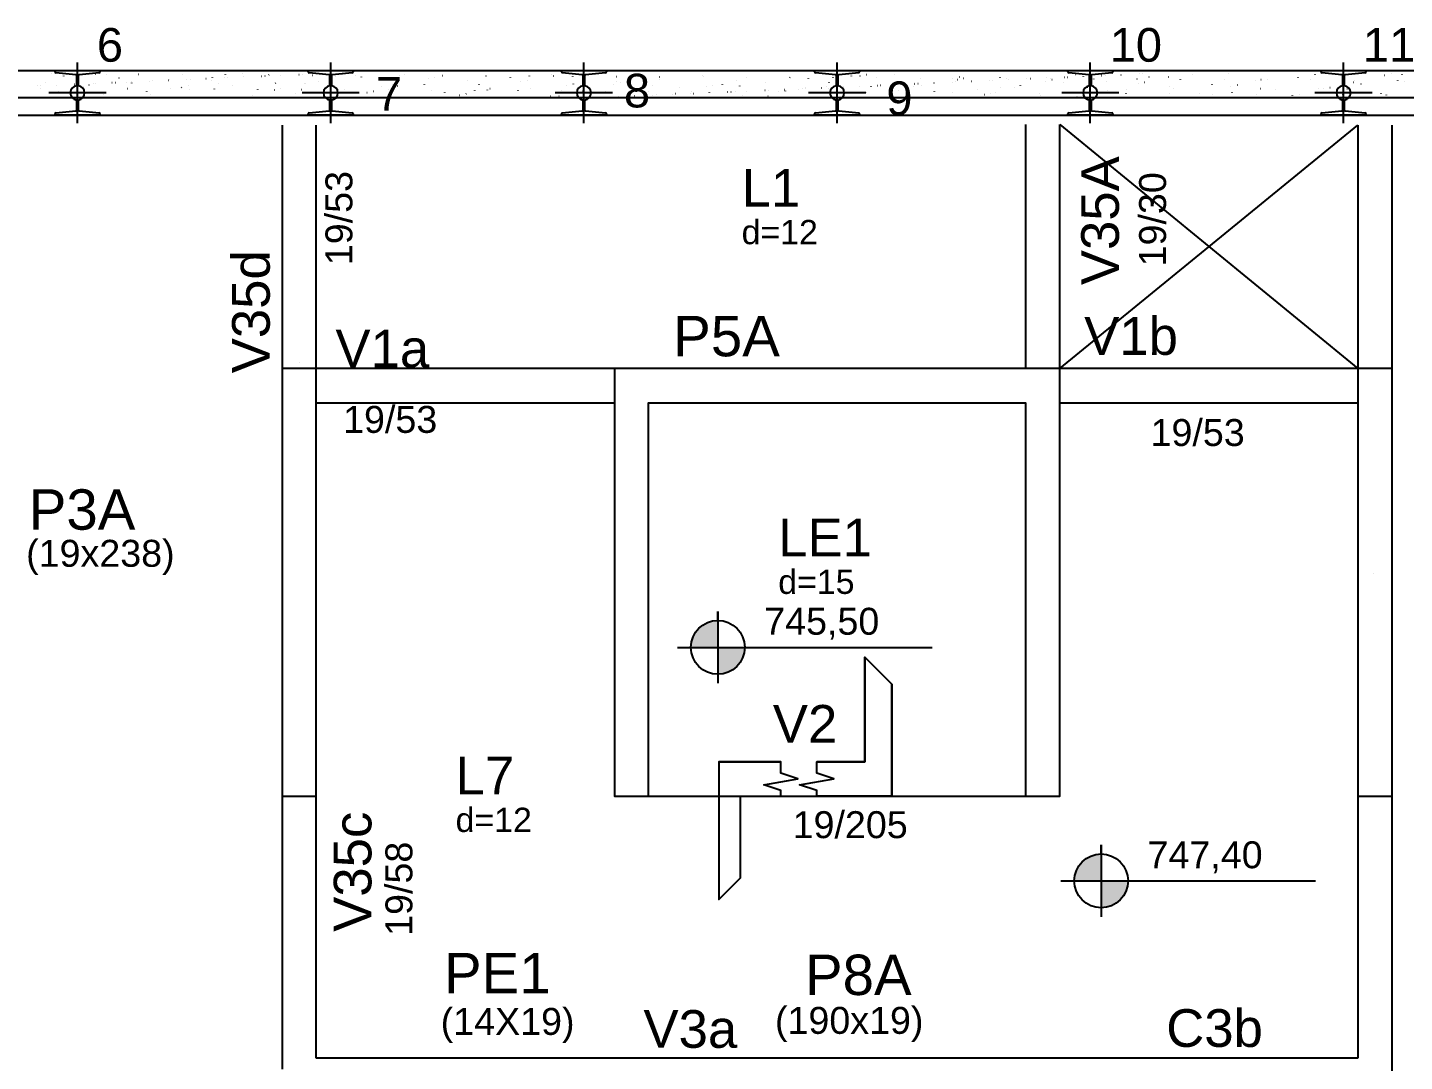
# Model space of a CAD drawing. Header units: millimetres. Extents: x 4424 to 9312, y 4538 to 9372.
# Drawn here: x 5159 to 5926, y 8381 to 8956 of the extents above; entities that cross this region are included whole.
import ezdxf

# ---------------------------------------------------------------- set-up
doc = ezdxf.new("R2010")
doc.units = ezdxf.units.MM
for name, color, linetype in [('1', 4, 'Continuous'), ('10', 13, 'Continuous'), ('11', 22, 'Continuous'), ('12', 3, 'Continuous'), ('13', 76, 'Continuous'), ('18', 9, 'Continuous'), ('19', 5, 'Continuous'), ('242', 3, 'Continuous'), ('26', 1, 'Continuous'), ('27', 10, 'Continuous'), ('3', 2, 'Continuous'), ('30', 15, 'Continuous'), ('49', 20, 'Continuous'), ('51', 6, 'Continuous'), ('52', 21, 'Continuous'), ('8', 5, 'Continuous'), ('9', 3, 'Continuous')]:
    doc.layers.add(name, color=color, linetype=linetype)
doc.styles.get("Standard").update_dxf_attribs({"font": 'arial.ttf'})

# ---------------------------------------------------------------- blocks, each defined once
blk = doc.blocks.new('_H9EFD498501-007')
for p, q in [((863.709242, 4541.182276), (863.754899, 4541.241778)), ((870.334854, 4539.94335), (870.344643, 4540.017709)), ((887.941201, 4541.136291), (887.986858, 4541.195793)), ((894.17327, 4540.935299), (894.183059, 4541.009657)), ((912.059018, 4540.941553), (912.104675, 4541.001054)), ((936.290978, 4540.895568), (936.336635, 4540.955069)), ((960.408795, 4540.700829), (960.454452, 4540.76033)), ((970.035392, 4541.20212), (970.108615, 4541.218353)), ((970.40091, 4539.45653), (970.475839, 4539.459802)), ((980.516274, 4539.898177), (980.591202, 4539.901448)), ((982.389489, 4539.979963), (982.464418, 4539.983234)), ((984.640754, 4540.654844), (984.686411, 4540.714345)), ((991.231066, 4540.365995), (991.305994, 4540.369266)), ((1001.346429, 4540.807641), (1001.421358, 4540.810912)), ((1003.219644, 4540.889427), (1003.294573, 4540.892699)), ((1008.758571, 4540.460105), (1008.804228, 4540.519607)), ((1021.646819, 4539.75354), (1021.720042, 4539.769773)), ((1025.307929, 4540.565188), (1025.381152, 4540.581421)), ((1032.990531, 4540.41412), (1033.036188, 4540.473622)), ((1036.215031, 4539.376795), (1036.224821, 4539.451154)), ((1057.108347, 4540.219381), (1057.154005, 4540.278883)), ((1060.126869, 4540.926432), (1060.136658, 4541.00079)), ((1076.919356, 4539.116609), (1076.992578, 4539.132842)), ((1081.340307, 4540.173396), (1081.385964, 4540.232898)), ((1105.458124, 4539.978657), (1105.503781, 4540.038159)), ((1129.690084, 4539.932672), (1129.735741, 4539.992174)), ((1141.710779, 4540.589964), (1141.784002, 4540.606197)), ((1142.978852, 4539.973929), (1142.988642, 4540.048287)), ((1153.8079, 4539.737934), (1153.853558, 4539.797435)), ((1178.03986, 4539.691949), (1178.085517, 4539.75145)), ((1193.322206, 4539.141384), (1193.395428, 4539.157617)), ((1202.157677, 4539.49721), (1202.203334, 4539.556711)), ((1226.007046, 4540.359877), (1226.016836, 4540.434235)), ((1226.389636, 4539.451225), (1226.435294, 4539.510726)), ((1250.507453, 4539.256486), (1250.55311, 4539.315988)), ((1274.739413, 4539.210501), (1274.78507, 4539.270003)), ((1308.932451, 4539.965062), (1308.94224, 4540.03942)), ((1313.752277, 4540.058972), (1313.8255, 4540.075205)), ((1317.413387, 4540.870621), (1317.48661, 4540.886854)), ((1332.770867, 4540.95701), (1332.780657, 4541.031369)), ((1369.024814, 4539.422041), (1369.098036, 4539.438274)), ((1427.491877, 4539.309418), (1427.566805, 4539.31269)), ((1429.365092, 4539.391205), (1429.440021, 4539.394476)), ((1433.816237, 4540.895396), (1433.88946, 4540.911629)), ((1438.206669, 4539.777236), (1438.281597, 4539.780508)), ((1448.322032, 4540.218882), (1448.396961, 4540.222154)), ((1450.195247, 4540.300669), (1450.270176, 4540.30394)), ((1459.036824, 4540.6867), (1459.111753, 4540.689972)), ((1469.152187, 4541.128347), (1469.227116, 4541.131618)), ((1471.025403, 4541.210133), (1471.100332, 4541.213404)), ((1474.812629, 4539.398507), (1474.822418, 4539.472865)), ((1485.427664, 4539.446816), (1485.500886, 4539.463049)), ((1498.724466, 4540.948143), (1498.734255, 4541.022502)), ((1518.885293, 4541.130711), (1518.93095, 4541.190213)), ((1567.23507, 4540.889987), (1567.280727, 4540.949489)), ((1581.576449, 4539.99564), (1581.586239, 4540.069999)), ((1605.857735, 4540.364405), (1605.930958, 4540.380638)), ((1609.518845, 4541.176053), (1609.592068, 4541.192286)), ((1615.584846, 4540.649264), (1615.630503, 4540.708765)), ((855.535341, 4534.441391), (855.61027, 4534.444663)), ((857.408557, 4534.523178), (857.483485, 4534.526449)), ((857.568361, 4533.179325), (857.614018, 4533.238826)), ((857.583541, 4533.126915), (857.593331, 4533.201273)), ((859.965359, 4536.303153), (860.011016, 4536.362655)), ((866.250133, 4534.909209), (866.325062, 4534.912481)), ((876.365497, 4535.350855), (876.440425, 4535.354127)), ((878.238712, 4535.432642), (878.313641, 4535.435913)), ((881.421957, 4534.118864), (881.431747, 4534.193222)), ((881.686178, 4532.984586), (881.731835, 4533.044087)), ((884.375642, 4535.102368), (884.448864, 4535.118601)), ((887.080289, 4535.818673), (887.155217, 4535.821945)), ((888.036752, 4535.914016), (888.109974, 4535.930249)), ((897.195652, 4536.26032), (897.270581, 4536.263591)), ((899.068867, 4536.342106), (899.143796, 4536.345377)), ((901.216748, 4538.835951), (901.28997, 4538.852184)), ((905.436584, 4536.449263), (905.446373, 4536.523621)), ((905.918137, 4532.938601), (905.963794, 4532.998102)), ((907.910444, 4536.728138), (907.985373, 4536.731409)), ((908.315135, 4536.06243), (908.360792, 4536.121931)), ((918.025807, 4537.169784), (918.100736, 4537.173055)), ((919.899023, 4537.25157), (919.973951, 4537.254842)), ((928.7406, 4537.637602), (928.815528, 4537.640873)), ((929.348421, 4537.998899), (929.358211, 4538.073257)), ((930.035954, 4532.743862), (930.081611, 4532.803363)), ((935.987069, 4533.653788), (936.060291, 4533.670021)), ((938.855963, 4538.079248), (938.930891, 4538.08252)), ((939.648179, 4534.465437), (939.721401, 4534.48167)), ((940.435525, 4532.174412), (940.445314, 4532.248771)), ((940.729178, 4538.161034), (940.804107, 4538.164306)), ((949.570755, 4538.547066), (949.645684, 4538.550338)), ((952.828175, 4537.387371), (952.901397, 4537.403604)), ((953.186837, 4538.990848), (953.196627, 4539.065206)), ((954.267914, 4532.697877), (954.313571, 4532.757378)), ((956.664912, 4535.821706), (956.710569, 4535.881207)), ((959.686118, 4538.988712), (959.761047, 4538.991984)), ((961.559334, 4539.070499), (961.634262, 4539.07377)), ((964.450151, 4534.504811), (964.459941, 4534.57917)), ((978.385731, 4532.503138), (978.431388, 4532.56264)), ((987.598496, 4532.205208), (987.671718, 4532.221441)), ((988.361989, 4536.054448), (988.371778, 4536.128806)), ((991.259606, 4533.016857), (991.332828, 4533.03309)), ((1002.61769, 4532.457153), (1002.663347, 4532.516655)), ((1004.439602, 4535.938792), (1004.512824, 4535.955025)), ((1005.014688, 4535.580982), (1005.060345, 4535.640483)), ((1012.200405, 4537.046396), (1012.210194, 4537.120755)), ((1023.463719, 4532.56036), (1023.473508, 4532.634718)), ((1026.735507, 4532.262414), (1026.781164, 4532.321916)), ((1042.871033, 4531.568277), (1042.944255, 4531.58451)), ((1047.375556, 4534.109996), (1047.385345, 4534.184355)), ((1050.967467, 4532.216429), (1051.013124, 4532.275931)), ((1053.364465, 4535.340258), (1053.410122, 4535.39976)), ((1056.051029, 4534.490212), (1056.124251, 4534.506445)), ((1071.213972, 4535.101945), (1071.223762, 4535.176303)), ((1073.258246, 4538.30496), (1073.331468, 4538.321193)), ((1075.085283, 4532.021691), (1075.130941, 4532.081192)), ((1095.228599, 4537.432344), (1095.238388, 4537.506702)), ((1099.317243, 4531.975706), (1099.3629, 4532.035207)), ((1101.714241, 4535.099534), (1101.759898, 4535.159036)), ((1106.389123, 4532.165545), (1106.398913, 4532.239903)), ((1107.662456, 4533.041632), (1107.735678, 4533.057865)), ((1119.140436, 4538.98198), (1119.150225, 4539.056339)), ((1123.43506, 4531.780967), (1123.480717, 4531.840468)), ((1124.869673, 4536.85638), (1124.942895, 4536.872613)), ((1128.530783, 4537.668029), (1128.604005, 4537.684262)), ((1130.22754, 4533.157494), (1130.237329, 4533.231852)), ((1147.667019, 4531.734982), (1147.712677, 4531.794483)), ((1150.064018, 4534.858811), (1150.109675, 4534.918312)), ((1154.242166, 4535.487893), (1154.251956, 4535.562251)), ((1159.273883, 4531.593052), (1159.347105, 4531.609285)), ((1171.784836, 4531.540243), (1171.830493, 4531.599745)), ((1176.4811, 4535.4078), (1176.554322, 4535.424033)), ((1178.154003, 4537.037529), (1178.163793, 4537.111887)), ((1180.14221, 4536.219449), (1180.215432, 4536.235682)), ((1196.016796, 4531.494258), (1196.062453, 4531.55376)), ((1198.413794, 4534.618087), (1198.459451, 4534.677588)), ((1201.99242, 4538.029478), (1202.002209, 4538.103836)), ((1213.255734, 4533.543442), (1213.265523, 4533.6178)), ((1228.092527, 4533.959221), (1228.165749, 4533.975454)), ((1231.753637, 4534.770869), (1231.826859, 4534.787102)), ((1237.167571, 4535.093078), (1237.17736, 4535.167436)), ((1244.933633, 4537.692804), (1245.006855, 4537.709037)), ((1246.763571, 4534.377363), (1246.809228, 4534.436865)), ((1250.73527, 4531.592058), (1250.810199, 4531.59533)), ((1260.850633, 4532.033704), (1260.925562, 4532.036976)), ((1261.005987, 4536.085026), (1261.015777, 4536.159385)), ((1262.723849, 4532.115491), (1262.798777, 4532.118762)), ((1271.565425, 4532.501522), (1271.640354, 4532.504794)), ((1272.269301, 4531.59899), (1272.279091, 4531.673349)), ((1279.703954, 4532.510641), (1279.777176, 4532.526874)), ((1281.680789, 4532.943169), (1281.755717, 4532.94644)), ((1283.365064, 4533.322289), (1283.438286, 4533.338522)), ((1283.554004, 4533.024955), (1283.628933, 4533.028226)), ((1285.020614, 4538.415425), (1285.030403, 4538.489784)), ((1292.395581, 4533.410987), (1292.470509, 4533.414258)), ((1295.113347, 4534.136639), (1295.159004, 4534.196141)), ((1296.181138, 4533.148627), (1296.190928, 4533.222985)), ((1296.54506, 4536.244224), (1296.618282, 4536.260457)), ((1298.85723, 4539.015762), (1298.902887, 4539.075264)), ((1302.510944, 4533.852633), (1302.585873, 4533.855904)), ((1304.38416, 4533.934419), (1304.459088, 4533.937691)), ((1313.225736, 4534.320451), (1313.300665, 4534.323722)), ((1320.019555, 4534.140575), (1320.029344, 4534.214933)), ((1323.089189, 4538.969777), (1323.134846, 4539.029279)), ((1323.3411, 4534.762097), (1323.416028, 4534.765369)), ((1325.214315, 4534.843883), (1325.289244, 4534.847155)), ((1334.055892, 4535.229915), (1334.13082, 4535.233186)), ((1334.976491, 4531.87371), (1335.049713, 4531.889943)), ((1343.463123, 4533.895916), (1343.508781, 4533.955417)), ((1344.034181, 4536.470974), (1344.043971, 4536.545333)), ((1344.171255, 4535.671561), (1344.246184, 4535.674833)), ((1346.04447, 4535.753348), (1346.119399, 4535.756619)), ((1347.207006, 4538.775039), (1347.252663, 4538.83454)), ((1348.156487, 4534.795644), (1348.229709, 4534.811877)), ((1354.886047, 4536.139379), (1354.960976, 4536.142651)), ((1365.00141, 4536.581026), (1365.076339, 4536.584297)), ((1365.363704, 4538.610393), (1365.436926, 4538.626626)), ((1366.874626, 4536.662812), (1366.949554, 4536.666083)), ((1367.946018, 4538.02061), (1367.955808, 4538.094969)), ((1371.438966, 4538.729054), (1371.484623, 4538.788555)), ((1375.716203, 4537.048843), (1375.791131, 4537.052115)), ((1379.033122, 4532.196124), (1379.042911, 4532.270482)), ((1385.831566, 4537.49049), (1385.906494, 4537.493761)), ((1387.704781, 4537.572276), (1387.77971, 4537.575548)), ((1391.784435, 4539.012559), (1391.794224, 4539.086917)), ((1391.8129, 4533.655192), (1391.858557, 4533.714693)), ((1395.556783, 4538.534315), (1395.60244, 4538.593816)), ((1396.546358, 4537.958308), (1396.621287, 4537.961579)), ((1399.767914, 4533.347065), (1399.841136, 4533.363298)), ((1403.047749, 4534.526523), (1403.057538, 4534.600881)), ((1406.661721, 4538.399954), (1406.73665, 4538.403225)), ((1408.534937, 4538.48174), (1408.609865, 4538.485012)), ((1416.975131, 4537.161813), (1417.048353, 4537.178046)), ((1417.376513, 4538.867772), (1417.451442, 4538.871043)), ((1419.788742, 4538.48833), (1419.834399, 4538.547831)), ((1420.636241, 4537.973461), (1420.709463, 4537.989694)), ((1426.959586, 4536.076159), (1426.969375, 4536.150518)), ((1440.162676, 4533.414468), (1440.208333, 4533.47397)), ((1443.906559, 4538.293591), (1443.952216, 4538.353093)), ((1450.798002, 4537.068108), (1450.807791, 4537.142466)), ((1451.379341, 4531.898485), (1451.452563, 4531.914718)), ((1462.061316, 4532.582072), (1462.071105, 4532.65643)), ((1468.138519, 4538.247606), (1468.184176, 4538.307108)), ((1468.586558, 4535.713233), (1468.65978, 4535.729466)), ((1472.247668, 4536.524882), (1472.32089, 4536.541114)), ((1485.973153, 4534.131708), (1485.982943, 4534.206066)), ((1488.512453, 4533.173744), (1488.55811, 4533.233246)), ((1492.256336, 4538.052867), (1492.301993, 4538.112369)), ((1509.811569, 4535.123656), (1509.821359, 4535.198015)), ((1516.488295, 4538.006882), (1516.533952, 4538.066384)), ((1520.197985, 4534.264653), (1520.271207, 4534.280886)), ((1523.859095, 4535.076302), (1523.932317, 4535.092535)), ((1533.826196, 4537.454056), (1533.835985, 4537.528414)), ((1536.862229, 4532.93302), (1536.907886, 4532.992522)), ((1537.039091, 4537.998237), (1537.112313, 4538.014469)), ((1540.606112, 4537.812144), (1540.651769, 4537.871645)), ((1544.986721, 4532.187257), (1544.99651, 4532.261615)), ((1557.738033, 4539.003692), (1557.747823, 4539.07805)), ((1564.838072, 4537.766159), (1564.883729, 4537.82566)), ((1568.825137, 4533.179205), (1568.834926, 4533.253564)), ((1571.809412, 4532.816073), (1571.882634, 4532.832306)), ((1575.470522, 4533.627722), (1575.543744, 4533.643955)), ((1585.212006, 4532.692297), (1585.257663, 4532.751798)), ((1588.650518, 4536.549657), (1588.72374, 4536.56589)), ((1588.955889, 4537.57142), (1589.001546, 4537.630921)), ((1592.839763, 4535.509604), (1592.849553, 4535.583963)), ((1613.187848, 4537.525435), (1613.233505, 4537.584936)), ((1616.751601, 4537.059241), (1616.76139, 4537.133599)), ((852.725805, 4528.085768), (852.725805, 4528.085768)), ((853.659937, 4528.085768), (853.659937, 4528.085768)), ((853.659937, 4528.085768), (853.659937, 4528.085768)), ((853.988429, 4528.365685), (854.061651, 4528.381918)), ((856.919862, 4528.085768), (856.919862, 4528.085768)), ((856.919862, 4528.085768), (856.919862, 4528.085768)), ((867.168425, 4531.28762), (867.241647, 4531.303853)), ((868.773773, 4528.085768), (868.773773, 4528.085768)), ((868.773773, 4528.085768), (868.773773, 4528.085768)), ((877.927182, 4528.085768), (877.927182, 4528.085768)), ((877.927182, 4528.085768), (877.927182, 4528.085768)), ((877.927182, 4528.085768), (877.927182, 4528.085768)), ((877.942295, 4528.105463), (877.987952, 4528.164964)), ((880.627685, 4528.085768), (880.627685, 4528.085768)), ((892.481597, 4528.085768), (892.481597, 4528.085768)), ((892.481597, 4528.085768), (892.481597, 4528.085768)), ((892.481597, 4528.085768), (892.481597, 4528.085768)), ((892.685271, 4529.632827), (892.695061, 4529.707186)), ((902.194428, 4528.085768), (902.194428, 4528.085768)), ((902.194428, 4528.085768), (902.194428, 4528.085768)), ((904.335509, 4528.085768), (904.335509, 4528.085768)), ((904.335509, 4528.085768), (904.335509, 4528.085768)), ((904.335509, 4528.085768), (904.335509, 4528.085768)), ((910.871353, 4528.085768), (910.871353, 4528.085768)), ((910.871353, 4528.085768), (910.871353, 4528.085768)), ((916.189421, 4528.085768), (916.189421, 4528.085768)), ((916.189421, 4528.085768), (916.189421, 4528.085768)), ((916.597109, 4531.182464), (916.606898, 4531.256822)), ((918.779852, 4529.83904), (918.853074, 4529.855273)), ((926.461673, 4528.085768), (926.461673, 4528.085768)), ((928.043333, 4528.085768), (928.043333, 4528.085768)), ((928.043333, 4528.085768), (928.043333, 4528.085768)), ((939.897245, 4528.085768), (939.897245, 4528.085768)), ((950.728918, 4528.085768), (950.728918, 4528.085768)), ((950.728918, 4528.085768), (950.728918, 4528.085768)), ((951.751156, 4528.085768), (951.751156, 4528.085768)), ((963.605068, 4528.085768), (963.605068, 4528.085768)), ((963.605068, 4528.085768), (963.605068, 4528.085768)), ((963.605068, 4528.085768), (963.605068, 4528.085768)), ((969.016901, 4528.085768), (969.016901, 4528.085768)), ((969.016901, 4528.085768), (969.016901, 4528.085768)), ((970.391279, 4528.39046), (970.464501, 4528.406693)), ((974.996163, 4528.085768), (974.996163, 4528.085768)), ((975.45898, 4528.085768), (975.45898, 4528.085768)), ((975.45898, 4528.085768), (975.45898, 4528.085768)), ((975.610676, 4529.238012), (975.620465, 4529.312371)), ((987.312892, 4528.085768), (987.312892, 4528.085768)), ((987.312892, 4528.085768), (987.312892, 4528.085768)), ((999.166804, 4528.085768), (999.166804, 4528.085768)), ((999.263408, 4528.085768), (999.263408, 4528.085768)), ((999.263408, 4528.085768), (999.263408, 4528.085768)), ((999.449092, 4530.229961), (999.458882, 4530.304319)), ((1011.020716, 4528.085768), (1011.020716, 4528.085768)), ((1022.874628, 4528.085768), (1022.874628, 4528.085768)), ((1022.874628, 4528.085768), (1022.874628, 4528.085768)), ((1022.874628, 4528.085768), (1022.874628, 4528.085768)), ((1023.530653, 4528.085768), (1023.530653, 4528.085768)), ((1027.162449, 4528.085768), (1027.162449, 4528.085768)), ((1027.162449, 4528.085768), (1027.162449, 4528.085768)), ((1027.162449, 4528.085768), (1027.162449, 4528.085768)), ((1034.728539, 4528.085768), (1034.728539, 4528.085768)), ((1034.728539, 4528.085768), (1034.728539, 4528.085768)), ((1034.728539, 4528.085768), (1034.728539, 4528.085768)), ((1039.209923, 4530.756629), (1039.283145, 4530.772861)), ((1046.582451, 4528.085768), (1046.582451, 4528.085768)), ((1046.582451, 4528.085768), (1046.582451, 4528.085768)), ((1047.797899, 4528.085768), (1047.797899, 4528.085768)), ((1047.797899, 4528.085768), (1047.797899, 4528.085768)), ((1058.436363, 4528.085768), (1058.436363, 4528.085768)), ((1058.46266, 4528.28551), (1058.472449, 4528.359868)), ((1070.290275, 4528.085768), (1070.290275, 4528.085768)), ((1072.065144, 4528.085768), (1072.065144, 4528.085768)), ((1082.144187, 4528.085768), (1082.144187, 4528.085768)), ((1082.144187, 4528.085768), (1082.144187, 4528.085768)), ((1082.144187, 4528.085768), (1082.144187, 4528.085768)), ((1082.477286, 4530.615909), (1082.487076, 4530.690267)), ((1085.307997, 4528.085768), (1085.307997, 4528.085768)), ((1085.307997, 4528.085768), (1085.307997, 4528.085768)), ((1085.307997, 4528.085768), (1085.307997, 4528.085768)), ((1090.82135, 4529.308049), (1090.894572, 4529.324282)), ((1093.998099, 4528.085768), (1093.998099, 4528.085768)), ((1093.998099, 4528.085768), (1093.998099, 4528.085768)), ((1093.998099, 4528.085768), (1093.998099, 4528.085768)), ((1094.48246, 4530.119697), (1094.555682, 4530.13593)), ((1096.332389, 4528.085768), (1096.332389, 4528.085768)), ((1096.332389, 4528.085768), (1096.332389, 4528.085768)), ((1105.852011, 4528.085768), (1105.852011, 4528.085768)), ((1105.852011, 4528.085768), (1105.852011, 4528.085768)), ((1117.705922, 4528.085768), (1117.705922, 4528.085768)), ((1117.705922, 4528.085768), (1117.705922, 4528.085768)), ((1120.599634, 4528.085768), (1120.599634, 4528.085768)), ((1129.559834, 4528.085768), (1129.559834, 4528.085768)), ((1141.413746, 4528.085768), (1141.413746, 4528.085768)), ((1141.413746, 4528.085768), (1141.413746, 4528.085768)), ((1141.413746, 4528.085768), (1141.413746, 4528.085768)), ((1141.490854, 4528.671458), (1141.500643, 4528.745816)), ((1143.453546, 4528.085768), (1143.453546, 4528.085768)), ((1144.866879, 4528.085768), (1144.866879, 4528.085768)), ((1144.866879, 4528.085768), (1144.866879, 4528.085768)), ((1146.093887, 4528.671117), (1146.167109, 4528.68735)), ((1153.267658, 4528.085768), (1153.267658, 4528.085768)), ((1153.267658, 4528.085768), (1153.267658, 4528.085768)), ((1153.267658, 4528.085768), (1153.267658, 4528.085768)), ((1165.12157, 4528.085768), (1165.12157, 4528.085768)), ((1165.12157, 4528.085768), (1165.12157, 4528.085768)), ((1165.402691, 4530.221094), (1165.41248, 4530.295452)), ((1169.134124, 4528.085768), (1169.134124, 4528.085768)), ((1170.428021, 4528.085768), (1170.428021, 4528.085768)), ((1170.428021, 4528.085768), (1170.428021, 4528.085768)), ((1170.428021, 4528.085768), (1170.428021, 4528.085768)), ((1176.975482, 4528.085768), (1176.975482, 4528.085768)), ((1176.975482, 4528.085768), (1176.975482, 4528.085768)), ((1177.530012, 4528.395847), (1177.60494, 4528.399119)), ((1179.403227, 4528.477634), (1179.478156, 4528.480905)), ((1188.244804, 4528.863665), (1188.319732, 4528.866937)), ((1188.829394, 4528.085768), (1188.829394, 4528.085768)), ((1189.241107, 4531.213042), (1189.250897, 4531.287401)), ((1193.401369, 4528.085768), (1193.401369, 4528.085768)), ((1193.401369, 4528.085768), (1193.401369, 4528.085768)), ((1198.360167, 4529.305312), (1198.435096, 4529.308583)), ((1200.233382, 4529.387098), (1200.308311, 4529.39037)), ((1200.683305, 4528.085768), (1200.683305, 4528.085768)), ((1201.599094, 4528.085768), (1201.599094, 4528.085768)), ((1201.599094, 4528.085768), (1201.599094, 4528.085768)), ((1209.074959, 4529.77313), (1209.149888, 4529.776401)), ((1210.88531, 4530.144472), (1210.958532, 4530.160705)), ((1212.537217, 4528.085768), (1212.537217, 4528.085768)), ((1212.537217, 4528.085768), (1212.537217, 4528.085768)), ((1212.537217, 4528.085768), (1212.537217, 4528.085768)), ((1217.668615, 4528.085768), (1217.668615, 4528.085768)), ((1219.190322, 4530.214776), (1219.265251, 4530.218047)), ((1220.134613, 4531.299519), (1220.18027, 4531.359021)), ((1221.063538, 4530.296562), (1221.138466, 4530.299834)), ((1224.391129, 4528.085768), (1224.391129, 4528.085768)), ((1224.391129, 4528.085768), (1224.391129, 4528.085768)), ((1224.416258, 4528.276643), (1224.426048, 4528.351001)), ((1229.905115, 4530.682594), (1229.980043, 4530.685865)), ((1236.245041, 4528.085768), (1236.245041, 4528.085768)), ((1236.245041, 4528.085768), (1236.245041, 4528.085768)), ((1240.020478, 4531.12424), (1240.095406, 4531.127512)), ((1241.893693, 4531.206027), (1241.968622, 4531.209298)), ((1241.93586, 4528.085768), (1241.93586, 4528.085768)), ((1241.93586, 4528.085768), (1241.93586, 4528.085768)), ((1244.366572, 4531.253534), (1244.41223, 4531.313036)), ((1248.098953, 4528.085768), (1248.098953, 4528.085768)), ((1248.254675, 4529.268591), (1248.264464, 4529.342949)), ((1259.744642, 4528.085768), (1259.744642, 4528.085768)), ((1259.744642, 4528.085768), (1259.744642, 4528.085768)), ((1259.952865, 4528.085768), (1259.952865, 4528.085768)), ((1262.496737, 4528.695893), (1262.569959, 4528.712126)), ((1266.203105, 4528.085768), (1266.203105, 4528.085768)), ((1268.484389, 4531.058796), (1268.530046, 4531.118297)), ((1271.806777, 4528.085768), (1271.806777, 4528.085768)), ((1271.806777, 4528.085768), (1271.806777, 4528.085768)), ((1271.806777, 4528.085768), (1271.806777, 4528.085768)), ((1283.660688, 4528.085768), (1283.660688, 4528.085768)), ((1283.660688, 4528.085768), (1283.660688, 4528.085768)), ((1283.660688, 4528.085768), (1283.660688, 4528.085768)), ((1290.47035, 4528.085768), (1290.47035, 4528.085768)), ((1290.47035, 4528.085768), (1290.47035, 4528.085768)), ((1292.716349, 4531.012811), (1292.762006, 4531.072312)), ((1295.5146, 4528.085768), (1295.5146, 4528.085768)), ((1295.5146, 4528.085768), (1295.5146, 4528.085768)), ((1307.368512, 4528.085768), (1307.368512, 4528.085768)), ((1307.368512, 4528.085768), (1307.368512, 4528.085768)), ((1314.737595, 4528.085768), (1314.737595, 4528.085768)), ((1316.834166, 4530.818072), (1316.879823, 4530.877573)), ((1317.89019, 4528.085768), (1317.89019, 4528.085768)), ((1317.89019, 4528.085768), (1317.89019, 4528.085768)), ((1317.89019, 4528.085768), (1317.89019, 4528.085768)), ((1319.222424, 4528.085768), (1319.222424, 4528.085768)), ((1331.076336, 4528.085768), (1331.076336, 4528.085768)), ((1331.076336, 4528.085768), (1331.076336, 4528.085768)), ((1331.076336, 4528.085768), (1331.076336, 4528.085768)), ((1331.282869, 4529.654539), (1331.292658, 4529.728897)), ((1331.315381, 4531.062061), (1331.388603, 4531.078294)), ((1339.00484, 4528.085768), (1339.00484, 4528.085768)), ((1339.00484, 4528.085768), (1339.00484, 4528.085768)), ((1341.066125, 4530.772087), (1341.111782, 4530.831588)), ((1342.930248, 4528.085768), (1342.930248, 4528.085768)), ((1342.930248, 4528.085768), (1342.930248, 4528.085768)), ((1342.930248, 4528.085768), (1342.930248, 4528.085768)), ((1354.78416, 4528.085768), (1354.78416, 4528.085768)), ((1354.78416, 4528.085768), (1354.78416, 4528.085768)), ((1355.194706, 4531.204175), (1355.204495, 4531.278534)), ((1363.272085, 4528.085768), (1363.272085, 4528.085768)), ((1365.183942, 4530.577348), (1365.229599, 4530.63685)), ((1366.638071, 4528.085768), (1366.638071, 4528.085768)), ((1366.638071, 4528.085768), (1366.638071, 4528.085768)), ((1376.035738, 4528.085768), (1376.035738, 4528.085768)), ((1376.035738, 4528.085768), (1376.035738, 4528.085768)), ((1376.035738, 4528.085768), (1376.035738, 4528.085768)), ((1378.491983, 4528.085768), (1378.491983, 4528.085768)), ((1382.926808, 4529.613481), (1383.00003, 4529.629714)), ((1386.587918, 4530.42513), (1386.66114, 4530.441363)), ((1387.539331, 4528.085768), (1387.539331, 4528.085768)), ((1387.539331, 4528.085768), (1387.539331, 4528.085768)), ((1389.415902, 4530.531363), (1389.461559, 4530.590865)), ((1390.345895, 4528.085768), (1390.345895, 4528.085768)), ((1402.199807, 4528.085768), (1402.199807, 4528.085768)), ((1402.199807, 4528.085768), (1402.199807, 4528.085768)), ((1402.199807, 4528.085768), (1402.199807, 4528.085768)), ((1411.806576, 4528.085768), (1411.806576, 4528.085768)), ((1413.533719, 4530.336624), (1413.579376, 4530.396126)), ((1414.053719, 4528.085768), (1414.053719, 4528.085768)), ((1414.053719, 4528.085768), (1414.053719, 4528.085768)), ((1414.208273, 4529.259724), (1414.218063, 4529.334082)), ((1425.907631, 4528.085768), (1425.907631, 4528.085768)), ((1425.907631, 4528.085768), (1425.907631, 4528.085768)), ((1434.181286, 4528.085768), (1434.181286, 4528.085768)), ((1434.181286, 4528.085768), (1434.181286, 4528.085768)), ((1434.181286, 4528.085768), (1434.181286, 4528.085768)), ((1434.538235, 4528.164901), (1434.611457, 4528.181134)), ((1436.073821, 4528.085768), (1436.073821, 4528.085768)), ((1436.073821, 4528.085768), (1436.073821, 4528.085768)), ((1437.761543, 4528.085768), (1437.761543, 4528.085768)), ((1437.765678, 4530.290639), (1437.811335, 4530.350141)), ((1438.046689, 4530.251672), (1438.056479, 4530.326031)), ((1438.199345, 4528.97655), (1438.272567, 4528.992783)), ((1449.615454, 4528.085768), (1449.615454, 4528.085768)), ((1460.341066, 4528.085768), (1460.341066, 4528.085768)), ((1461.469366, 4528.085768), (1461.469366, 4528.085768)), ((1461.469366, 4528.085768), (1461.469366, 4528.085768)), ((1461.469366, 4528.085768), (1461.469366, 4528.085768)), ((1461.883495, 4530.0959), (1461.929152, 4530.155402)), ((1473.323278, 4528.085768), (1473.323278, 4528.085768)), ((1473.323278, 4528.085768), (1473.323278, 4528.085768)), ((1473.323278, 4528.085768), (1473.323278, 4528.085768)), ((1484.608311, 4528.085768), (1484.608311, 4528.085768)), ((1484.608311, 4528.085768), (1484.608311, 4528.085768)), ((1485.17719, 4528.085768), (1485.17719, 4528.085768)), ((1485.17719, 4528.085768), (1485.17719, 4528.085768)), ((1486.115455, 4530.049915), (1486.161112, 4530.109417)), ((1492.326835, 4528.085768), (1492.326835, 4528.085768)), ((1492.326835, 4528.085768), (1492.326835, 4528.085768)), ((1497.031102, 4528.085768), (1497.031102, 4528.085768)), ((1497.060257, 4528.307221), (1497.070046, 4528.38158)), ((1502.990768, 4530.449905), (1503.06399, 4530.466138)), ((1508.875556, 4528.085768), (1508.875556, 4528.085768)), ((1508.885014, 4528.085768), (1508.885014, 4528.085768)), ((1510.233272, 4529.855177), (1510.278929, 4529.914678)), ((1520.738926, 4528.085768), (1520.738926, 4528.085768)), ((1520.738926, 4528.085768), (1520.738926, 4528.085768)), ((1520.738926, 4528.085768), (1520.738926, 4528.085768)), ((1521.074883, 4530.63762), (1521.084673, 4530.711979)), ((1532.592838, 4528.085768), (1532.592838, 4528.085768)), ((1532.592838, 4528.085768), (1532.592838, 4528.085768)), ((1532.592838, 4528.085768), (1532.592838, 4528.085768)), ((1533.142802, 4528.085768), (1533.142802, 4528.085768)), ((1533.142802, 4528.085768), (1533.142802, 4528.085768)), ((1534.465231, 4529.809192), (1534.510888, 4529.868693)), ((1544.446749, 4528.085768), (1544.446749, 4528.085768)), ((1544.446749, 4528.085768), (1544.446749, 4528.085768)), ((1550.472383, 4528.085768), (1550.472383, 4528.085768)), ((1550.472383, 4528.085768), (1550.472383, 4528.085768)), ((1554.602195, 4529.001325), (1554.675417, 4529.017558)), ((1556.300661, 4528.085768), (1556.300661, 4528.085768)), ((1556.300661, 4528.085768), (1556.300661, 4528.085768)), ((1557.410047, 4528.085768), (1557.410047, 4528.085768)), ((1558.583048, 4529.614453), (1558.628705, 4529.673954)), ((1568.154573, 4528.085768), (1568.154573, 4528.085768)), ((1580.008485, 4528.085768), (1580.008485, 4528.085768)), ((1580.008485, 4528.085768), (1580.008485, 4528.085768)), ((1580.008485, 4528.085768), (1580.008485, 4528.085768)), ((1580.088451, 4528.693169), (1580.09824, 4528.767527)), ((1581.677292, 4528.085768), (1581.677292, 4528.085768)), ((1581.677292, 4528.085768), (1581.677292, 4528.085768)), ((1582.815008, 4529.568468), (1582.860665, 4529.627969)), ((1591.862397, 4528.085768), (1591.862397, 4528.085768)), ((1591.862397, 4528.085768), (1591.862397, 4528.085768)), ((1591.862397, 4528.085768), (1591.862397, 4528.085768)), ((1603.716309, 4528.085768), (1603.716309, 4528.085768)), ((1603.716309, 4528.085768), (1603.716309, 4528.085768)), ((1604.000288, 4530.242805), (1604.010077, 4530.317164)), ((1605.944537, 4528.085768), (1605.944537, 4528.085768)), ((1606.932824, 4529.373729), (1606.978482, 4529.433231)), ((1608.617931, 4528.085768), (1608.617931, 4528.085768)), ((1608.617931, 4528.085768), (1608.617931, 4528.085768)), ((1608.617931, 4528.085768), (1608.617931, 4528.085768)), ((1615.570221, 4528.085768), (1615.570221, 4528.085768)), ((1615.570221, 4528.085768), (1615.570221, 4528.085768))]:
    blk.add_line(p, q)

msp = doc.modelspace()

# ---------------------------------------------------------------- linework, layer by layer
for p, q in [((5543.71, 8626.33), (5543.71, 8631.33)), ((5543.71, 8631.33), (5543.71, 8591.33)), ((5521.21, 8611.33), (5663.12, 8611.33)), ((5757.17, 8496.28), (5757.17, 8501.28)), ((5757.17, 8501.28), (5757.17, 8461.28)), ((5734.67, 8481.28), (5876.58, 8481.28))]:
    msp.add_line(p, q)
for points in [[(5578.84, 8528.52), (5578.84, 8531.68), (5569.34, 8534.85), (5588.34, 8538.02), (5578.84, 8541.18), (5578.84, 8547.52)], [(5598.78, 8528.52), (5598.78, 8531.68), (5589.28, 8534.85), (5608.28, 8538.02), (5598.78, 8541.18), (5598.78, 8547.52)]]:
    msp.add_lwpolyline(points)
for centre in [(5543.71, 8611.33), (5757.17, 8481.28)]:
    msp.add_circle(centre, 15)
at = {"layer": '1'}
for p, q in [((5320.13, 8766.52), (5320.13, 8902.02)), ((5715.13, 8902.52), (5715.13, 8766.52)), ((5734.13, 8766.52), (5734.13, 8902.51)), ((5900.13, 8902.02), (5900.13, 8766.52)), ((5486.13, 8766.52), (5320.13, 8766.52)), ((5320.13, 8747.52), (5320.13, 8766.52)), ((5900.13, 8766.52), (5734.13, 8766.52)), ((5900.13, 8766.52), (5900.13, 8747.52)), ((5320.13, 8747.52), (5486.13, 8747.52)), ((5734.13, 8747.52), (5900.13, 8747.52))]:
    msp.add_line(p, q, dxfattribs=at)
for points in [[(5301.13, 8902.02), (5301.13, 8766.52)], [(5919.13, 8766.52), (5919.13, 8902.02)], [(5301.13, 8528.52), (5301.13, 8376.52)], [(5320.13, 8382.52), (5320.13, 8528.52)], [(5505.13, 8528.52), (5715.13, 8528.52)], [(5900.13, 8528.52), (5900.13, 8382.52)], [(5919.13, 8370.02), (5919.13, 8528.52)], [(5381.63, 8382.52), (5320.13, 8382.52)], [(5740.63, 8382.52), (5381.63, 8382.52)], [(5900.13, 8382.52), (5740.63, 8382.52)]]:
    msp.add_lwpolyline(points, dxfattribs=at)
at = {"layer": '18'}
for p, q in [((5625.65, 8605.78), (5625.65, 8547.52)), ((5640.65, 8528.52), (5640.65, 8590.78)), ((5544.29, 8547.52), (5544.29, 8470.93)), ((5544.29, 8547.52), (5578.84, 8547.52)), ((5625.65, 8547.52), (5598.78, 8547.52)), ((5556.29, 8482.93), (5556.29, 8528.52)), ((5556.29, 8528.52), (5578.84, 8528.52)), ((5598.78, 8528.52), (5640.65, 8528.52))]:
    msp.add_line(p, q, dxfattribs=at)
at = {"layer": '19'}
for p, q in [((5734.13, 8902.51), (5900.13, 8766.52)), ((5734.13, 8766.52), (5900.13, 8902.02))]:
    msp.add_line(p, q, dxfattribs=at)
at = {"layer": '242'}
for p, q in [((5310.63, 8770.02), (5310.63, 8770.02)), ((5610.13, 8681.04), (5610.13, 8681.04)), ((5908.63, 8652.52), (5908.63, 8652.52))]:
    msp.add_line(p, q, dxfattribs=at)
at = {"layer": '27'}
for points in [[(5540.67, 8626.02), (5539.29, 8625.66), (5543.71, 8611.33)], [(5541.85, 8626.21), (5540.67, 8626.02), (5543.71, 8611.33)], [(5543.71, 8626.33), (5541.85, 8626.21), (5543.71, 8611.33)], [(5530.86, 8619.06), (5530.28, 8618.01), (5543.71, 8611.33)], [(5531.5, 8620.04), (5530.86, 8619.06), (5543.71, 8611.33)], [(5532.69, 8621.5), (5531.5, 8620.04), (5543.71, 8611.33)], [(5533.51, 8622.33), (5532.69, 8621.5), (5543.71, 8611.33)], [(5534.07, 8622.82), (5533.51, 8622.33), (5543.71, 8611.33)], [(5534.76, 8623.36), (5534.07, 8622.82), (5543.71, 8611.33)], [(5535.35, 8623.78), (5534.76, 8623.36), (5543.71, 8611.33)], [(5536.12, 8624.27), (5535.35, 8623.78), (5543.71, 8611.33)], [(5536.8, 8624.64), (5536.12, 8624.27), (5543.71, 8611.33)], [(5537.7, 8625.07), (5536.8, 8624.64), (5543.71, 8611.33)], [(5538.2, 8625.28), (5537.7, 8625.07), (5543.71, 8611.33)], [(5539.29, 8625.66), (5538.2, 8625.28), (5543.71, 8611.33)], [(5528.74, 8612.26), (5528.71, 8611.33), (5543.71, 8611.33)], [(5543.71, 8611.33), (5543.71, 8611.33), (5528.71, 8611.33)], [(5528.75, 8612.36), (5528.74, 8612.26), (5543.71, 8611.33)], [(5528.88, 8613.56), (5528.75, 8612.36), (5543.71, 8611.33)], [(5529.01, 8614.3), (5528.88, 8613.56), (5543.71, 8611.33)], [(5529.23, 8615.24), (5529.01, 8614.3), (5543.71, 8611.33)], [(5529.67, 8616.6), (5529.23, 8615.24), (5543.71, 8611.33)], [(5530.28, 8618.01), (5529.67, 8616.6), (5543.71, 8611.33)], [(5558.71, 8611.33), (5558.6, 8609.47), (5543.71, 8611.33)], [(5558.6, 8609.47), (5558.4, 8608.28), (5543.71, 8611.33)], [(5558.4, 8608.28), (5558.05, 8606.91), (5543.71, 8611.33)], [(5558.05, 8606.91), (5557.66, 8605.81), (5543.71, 8611.33)], [(5557.66, 8605.81), (5557.45, 8605.32), (5543.71, 8611.33)], [(5557.45, 8605.32), (5557.03, 8604.42), (5543.71, 8611.33)], [(5557.03, 8604.42), (5556.65, 8603.74), (5543.71, 8611.33)], [(5556.65, 8603.74), (5556.16, 8602.96), (5543.71, 8611.33)], [(5556.16, 8602.96), (5555.74, 8602.37), (5543.71, 8611.33)], [(5555.74, 8602.37), (5555.21, 8601.69), (5543.71, 8611.33)], [(5555.21, 8601.69), (5554.71, 8601.13), (5543.71, 8611.33)], [(5554.71, 8601.13), (5553.89, 8600.31), (5543.71, 8611.33)], [(5553.89, 8600.31), (5552.42, 8599.12), (5543.71, 8611.33)], [(5552.42, 8599.12), (5551.44, 8598.48), (5543.71, 8611.33)], [(5551.44, 8598.48), (5550.4, 8597.9), (5543.71, 8611.33)], [(5550.4, 8597.9), (5548.99, 8597.29), (5543.71, 8611.33)], [(5548.99, 8597.29), (5547.63, 8596.85), (5543.71, 8611.33)], [(5547.63, 8596.85), (5546.68, 8596.63), (5543.71, 8611.33)], [(5546.68, 8596.63), (5545.95, 8596.5), (5543.71, 8611.33)], [(5545.95, 8596.5), (5544.74, 8596.36), (5543.71, 8611.33)], [(5544.74, 8596.36), (5544.65, 8596.36), (5543.71, 8611.33)], [(5544.65, 8596.36), (5543.71, 8596.33), (5543.71, 8611.33)], [(5543.71, 8611.33), (5543.71, 8611.33), (5543.71, 8596.33)], [(5752.75, 8495.62), (5751.66, 8495.23), (5757.17, 8481.28)], [(5754.12, 8495.97), (5752.75, 8495.62), (5757.17, 8481.28)], [(5755.31, 8496.17), (5754.12, 8495.97), (5757.17, 8481.28)], [(5757.17, 8496.28), (5755.31, 8496.17), (5757.17, 8481.28)], [(5743.74, 8487.97), (5743.13, 8486.56), (5757.17, 8481.28)], [(5744.32, 8489.01), (5743.74, 8487.97), (5757.17, 8481.28)], [(5744.96, 8489.99), (5744.32, 8489.01), (5757.17, 8481.28)], [(5746.15, 8491.46), (5744.96, 8489.99), (5757.17, 8481.28)], [(5746.97, 8492.28), (5746.15, 8491.46), (5757.17, 8481.28)], [(5747.53, 8492.78), (5746.97, 8492.28), (5757.17, 8481.28)], [(5748.21, 8493.32), (5747.53, 8492.78), (5757.17, 8481.28)], [(5748.8, 8493.73), (5748.21, 8493.32), (5757.17, 8481.28)], [(5749.58, 8494.22), (5748.8, 8493.73), (5757.17, 8481.28)], [(5750.26, 8494.6), (5749.58, 8494.22), (5757.17, 8481.28)], [(5751.16, 8495.03), (5750.26, 8494.6), (5757.17, 8481.28)], [(5751.66, 8495.23), (5751.16, 8495.03), (5757.17, 8481.28)], [(5742.2, 8482.22), (5742.17, 8481.28), (5757.17, 8481.28)], [(5757.17, 8481.28), (5757.17, 8481.28), (5742.17, 8481.28)], [(5742.34, 8483.52), (5742.2, 8482.31), (5757.17, 8481.28)], [(5742.2, 8482.31), (5742.2, 8482.22), (5757.17, 8481.28)], [(5742.47, 8484.25), (5742.34, 8483.52), (5757.17, 8481.28)], [(5742.69, 8485.2), (5742.47, 8484.25), (5757.17, 8481.28)], [(5743.13, 8486.56), (5742.69, 8485.2), (5757.17, 8481.28)], [(5772.17, 8481.28), (5772.05, 8479.42), (5757.17, 8481.28)], [(5772.05, 8479.42), (5771.86, 8478.24), (5757.17, 8481.28)], [(5771.86, 8478.24), (5771.5, 8476.86), (5757.17, 8481.28)], [(5771.5, 8476.86), (5771.12, 8475.77), (5757.17, 8481.28)], [(5771.12, 8475.77), (5770.91, 8475.27), (5757.17, 8481.28)], [(5770.91, 8475.27), (5770.48, 8474.37), (5757.17, 8481.28)], [(5770.48, 8474.37), (5770.11, 8473.69), (5757.17, 8481.28)], [(5770.11, 8473.69), (5769.62, 8472.92), (5757.17, 8481.28)], [(5769.62, 8472.92), (5769.2, 8472.33), (5757.17, 8481.28)], [(5769.2, 8472.33), (5768.66, 8471.65), (5757.17, 8481.28)], [(5768.66, 8471.65), (5768.17, 8471.08), (5757.17, 8481.28)], [(5768.17, 8471.08), (5767.34, 8470.26), (5757.17, 8481.28)], [(5767.34, 8470.26), (5765.88, 8469.07), (5757.17, 8481.28)], [(5765.88, 8469.07), (5764.9, 8468.43), (5757.17, 8481.28)], [(5764.9, 8468.43), (5763.85, 8467.85), (5757.17, 8481.28)], [(5763.85, 8467.85), (5762.44, 8467.24), (5757.17, 8481.28)], [(5762.44, 8467.24), (5761.08, 8466.8), (5757.17, 8481.28)], [(5761.08, 8466.8), (5760.14, 8466.58), (5757.17, 8481.28)], [(5760.14, 8466.58), (5759.4, 8466.45), (5757.17, 8481.28)], [(5759.4, 8466.45), (5758.2, 8466.32), (5757.17, 8481.28)], [(5758.2, 8466.32), (5758.1, 8466.31), (5757.17, 8481.28)], [(5758.1, 8466.31), (5757.17, 8466.28), (5757.17, 8481.28)], [(5757.17, 8481.28), (5757.17, 8481.28), (5757.17, 8466.28)]]:
    msp.add_solid(points, dxfattribs=at)
at = {"layer": '3'}
for points in [[(5301.13, 8528.52), (5320.13, 8528.52), (5320.13, 8766.52), (5301.13, 8766.52), (5301.13, 8528.52)], [(5715.13, 8528.52), (5734.13, 8528.52), (5734.13, 8766.52), (5486.13, 8766.52), (5486.13, 8528.52), (5505.13, 8528.52), (5505.13, 8747.52), (5715.13, 8747.52), (5715.13, 8528.52)], [(5900.13, 8528.52), (5919.13, 8528.52), (5919.13, 8766.52), (5900.13, 8766.52), (5900.13, 8528.52)]]:
    msp.add_lwpolyline(points, dxfattribs=at)
at = {"layer": '30'}
for points in [[(5598.78, 8528.52), (5598.78, 8531.68), (5589.28, 8534.85), (5608.28, 8538.02), (5598.78, 8541.18), (5598.78, 8547.52), (5625.65, 8547.52), (5625.65, 8605.78), (5640.65, 8590.78), (5640.65, 8528.52), (5598.78, 8528.52), (5598.78, 8528.52)], [(5578.84, 8528.52), (5578.84, 8531.68), (5569.34, 8534.85), (5588.34, 8538.02), (5578.84, 8541.18), (5578.84, 8547.52), (5544.29, 8547.52), (5544.29, 8470.93), (5556.29, 8482.93), (5556.29, 8528.52), (5578.84, 8528.52), (5578.84, 8528.52)]]:
    msp.add_lwpolyline(points, dxfattribs=at)
at = {"layer": '49'}
for p, q in [((4496.17, 8932.6), (8286.52, 8932.6)), ((4779.66, 8917.6), (6442.36, 8917.6)), ((4779.66, 8907.6), (8256.63, 8907.6))]:
    msp.add_line(p, q, dxfattribs=at)
at = {"layer": '51'}
for p, q in [((5174.63, 8931.85), (5174.63, 8932.6)), ((5174.63, 8932.6), (5199.63, 8932.6)), ((5187.13, 8903.25), (5187.13, 8936.95)), ((5199.63, 8932.6), (5199.63, 8931.85)), ((5315.63, 8931.85), (5315.63, 8932.6)), ((5315.63, 8932.6), (5340.63, 8932.6)), ((5328.13, 8903.25), (5328.13, 8936.95)), ((5340.63, 8932.6), (5340.63, 8931.85)), ((5456.63, 8931.85), (5456.63, 8932.6)), ((5456.63, 8932.6), (5481.63, 8932.6)), ((5469.13, 8903.25), (5469.13, 8936.95)), ((5481.63, 8932.6), (5481.63, 8931.85)), ((5597.63, 8931.85), (5597.63, 8932.6)), ((5597.63, 8932.6), (5622.63, 8932.6)), ((5610.13, 8903.25), (5610.13, 8936.95)), ((5622.63, 8932.6), (5622.63, 8931.85)), ((5738.63, 8931.85), (5738.63, 8932.6)), ((5738.63, 8932.6), (5763.63, 8932.6)), ((5751.13, 8903.25), (5751.13, 8936.95)), ((5763.63, 8932.6), (5763.63, 8931.85)), ((5879.63, 8931.85), (5879.63, 8932.6)), ((5879.63, 8932.6), (5904.63, 8932.6)), ((5892.13, 8903.25), (5892.13, 8936.95)), ((5904.63, 8932.6), (5904.63, 8931.85)), ((5186.26, 8930.17), (5175.12, 8931.24)), ((5186.74, 8924.08), (5186.74, 8929.57)), ((5187.53, 8929.57), (5187.53, 8924.08)), ((5199.15, 8931.24), (5188.01, 8930.17)), ((5327.26, 8930.17), (5316.12, 8931.24)), ((5327.74, 8924.08), (5327.74, 8929.57)), ((5328.53, 8929.57), (5328.53, 8924.08)), ((5340.15, 8931.24), (5329.01, 8930.17)), ((5468.26, 8930.17), (5457.12, 8931.24)), ((5468.74, 8924.08), (5468.74, 8929.57)), ((5469.53, 8929.57), (5469.53, 8924.08)), ((5481.15, 8931.24), (5470.01, 8930.17)), ((5609.26, 8930.17), (5598.12, 8931.24)), ((5609.74, 8924.08), (5609.74, 8929.57)), ((5610.53, 8929.57), (5610.53, 8924.08)), ((5622.15, 8931.24), (5611.01, 8930.17)), ((5750.26, 8930.17), (5739.12, 8931.24)), ((5750.74, 8924.08), (5750.74, 8929.57)), ((5751.53, 8929.57), (5751.53, 8924.08)), ((5763.15, 8931.24), (5752.01, 8930.17)), ((5891.26, 8930.17), (5880.12, 8931.24)), ((5891.74, 8924.08), (5891.74, 8929.57)), ((5892.53, 8929.57), (5892.53, 8924.08)), ((5904.15, 8931.24), (5893.01, 8930.17)), ((5203.04, 8920.1), (5171.22, 8920.1)), ((5344.04, 8920.1), (5312.22, 8920.1)), ((5485.04, 8920.1), (5453.22, 8920.1)), ((5626.04, 8920.1), (5594.22, 8920.1)), ((5767.04, 8920.1), (5735.22, 8920.1)), ((5908.04, 8920.1), (5876.22, 8920.1)), ((5175.12, 8908.96), (5186.26, 8910.03)), ((5186.74, 8910.64), (5186.74, 8916.12)), ((5187.53, 8916.12), (5187.53, 8910.64)), ((5188.01, 8910.03), (5199.15, 8908.96)), ((5316.12, 8908.96), (5327.26, 8910.03)), ((5327.74, 8910.64), (5327.74, 8916.12)), ((5328.53, 8916.12), (5328.53, 8910.64)), ((5329.01, 8910.03), (5340.15, 8908.96)), ((5457.12, 8908.96), (5468.26, 8910.03)), ((5468.74, 8910.64), (5468.74, 8916.12)), ((5469.53, 8916.12), (5469.53, 8910.64)), ((5470.01, 8910.03), (5481.15, 8908.96)), ((5598.12, 8908.96), (5609.26, 8910.03)), ((5609.74, 8910.64), (5609.74, 8916.12)), ((5610.53, 8916.12), (5610.53, 8910.64)), ((5611.01, 8910.03), (5622.15, 8908.96)), ((5739.12, 8908.96), (5750.26, 8910.03)), ((5750.74, 8910.64), (5750.74, 8916.12)), ((5751.53, 8916.12), (5751.53, 8910.64)), ((5752.01, 8910.03), (5763.15, 8908.96)), ((5880.12, 8908.96), (5891.26, 8910.03)), ((5891.74, 8910.64), (5891.74, 8916.12)), ((5892.53, 8916.12), (5892.53, 8910.64)), ((5893.01, 8910.03), (5904.15, 8908.96)), ((5174.63, 8907.6), (5174.63, 8908.36)), ((5199.63, 8907.6), (5174.63, 8907.6)), ((5199.63, 8908.36), (5199.63, 8907.6)), ((5315.63, 8907.6), (5315.63, 8908.36)), ((5340.63, 8907.6), (5315.63, 8907.6)), ((5340.63, 8908.36), (5340.63, 8907.6)), ((5456.63, 8907.6), (5456.63, 8908.36)), ((5481.63, 8907.6), (5456.63, 8907.6)), ((5481.63, 8908.36), (5481.63, 8907.6)), ((5597.63, 8907.6), (5597.63, 8908.36)), ((5622.63, 8907.6), (5597.63, 8907.6)), ((5622.63, 8908.36), (5622.63, 8907.6)), ((5738.63, 8907.6), (5738.63, 8908.36)), ((5763.63, 8907.6), (5738.63, 8907.6)), ((5763.63, 8908.36), (5763.63, 8907.6)), ((5879.63, 8907.6), (5879.63, 8908.36)), ((5904.63, 8907.6), (5879.63, 8907.6)), ((5904.63, 8908.36), (5904.63, 8907.6))]:
    msp.add_line(p, q, dxfattribs=at)
for centre, radius, start, end in [((5175.26, 8931.85), 0.625, 180, 256.86123), ((5186.11, 8929.57), 0.625, 0, 76.86123), ((5188.15, 8929.57), 0.625, 103.13885, 180.105), ((5199.01, 8931.85), 0.625, 283.13877, 0), ((5316.26, 8931.85), 0.625, 180, 256.86123), ((5327.11, 8929.57), 0.625, 0, 76.86123), ((5329.15, 8929.57), 0.625, 103.13885, 180.105), ((5340.01, 8931.85), 0.625, 283.13877, 0), ((5457.26, 8931.85), 0.625, 180, 256.86123), ((5468.11, 8929.57), 0.625, 0, 76.86123), ((5470.15, 8929.57), 0.625, 103.13885, 180.105), ((5481.01, 8931.85), 0.625, 283.13877, 0), ((5598.26, 8931.85), 0.625, 180, 256.86123), ((5609.11, 8929.57), 0.625, 0, 76.86123), ((5611.15, 8929.57), 0.625, 103.13885, 180.105), ((5622.01, 8931.85), 0.625, 283.13877, 0), ((5739.26, 8931.85), 0.625, 180, 256.86123), ((5750.11, 8929.57), 0.625, 0, 76.86123), ((5752.15, 8929.57), 0.625, 103.13885, 180.105), ((5763.01, 8931.85), 0.625, 283.13877, 0), ((5880.26, 8931.85), 0.625, 180, 256.86123), ((5891.11, 8929.57), 0.625, 0, 76.86123), ((5893.15, 8929.57), 0.625, 103.13885, 180.105), ((5904.01, 8931.85), 0.625, 283.13877, 0), ((5187.13, 8920.1), 4, 95.64414, 264.35586), ((5187.13, 8920.1), 4, 275.64414, 84.35586), ((5328.13, 8920.1), 4, 95.64414, 264.35586), ((5328.13, 8920.1), 4, 275.64414, 84.35586), ((5469.13, 8920.1), 4, 95.64414, 264.35586), ((5469.13, 8920.1), 4, 275.64414, 84.35586), ((5610.13, 8920.1), 4, 95.64414, 264.35586), ((5610.13, 8920.1), 4, 275.64414, 84.35586), ((5751.13, 8920.1), 4, 95.64414, 264.35586), ((5751.13, 8920.1), 4, 275.64414, 84.35586), ((5892.13, 8920.1), 4, 95.64414, 264.35586), ((5892.13, 8920.1), 4, 275.64414, 84.35586), ((5186.11, 8910.64), 0.625, 283.13877, 0), ((5188.15, 8910.64), 0.625, 180, 256.86123), ((5327.11, 8910.64), 0.625, 283.13877, 0), ((5329.15, 8910.64), 0.625, 180, 256.86123), ((5468.11, 8910.64), 0.625, 283.13877, 0), ((5470.15, 8910.64), 0.625, 180, 256.86123), ((5609.11, 8910.64), 0.625, 283.13877, 0), ((5611.15, 8910.64), 0.625, 180, 256.86123), ((5750.11, 8910.64), 0.625, 283.13877, 0), ((5752.15, 8910.64), 0.625, 180, 256.86123), ((5891.11, 8910.64), 0.625, 283.13877, 0), ((5893.15, 8910.64), 0.625, 180, 256.86123), ((5175.26, 8908.36), 0.625, 103.13877, 180), ((5199.01, 8908.36), 0.625, 0, 76.86123), ((5316.26, 8908.36), 0.625, 103.13877, 180), ((5340.01, 8908.36), 0.625, 0, 76.86123), ((5457.26, 8908.36), 0.625, 103.13877, 180), ((5481.01, 8908.36), 0.625, 0, 76.86123), ((5598.26, 8908.36), 0.625, 103.13877, 180), ((5622.01, 8908.36), 0.625, 0, 76.86123), ((5739.26, 8908.36), 0.625, 103.13877, 180), ((5763.01, 8908.36), 0.625, 0, 76.86123), ((5880.26, 8908.36), 0.625, 103.13877, 180), ((5904.01, 8908.36), 0.625, 0, 76.86123)]:
    msp.add_arc(centre, radius, start, end, dxfattribs=at)

# ---------------------------------------------------------------- block references
at = {"layer": '19'}
msp.add_blockref('_H9EFD498501-007', (4309.13, 4389.52), dxfattribs=at)

# ---------------------------------------------------------------- texts
at = {"layer": '10'}
for s, p in [('L1', (5556.96, 8856.72)), ('LE1', (5577.36, 8661.99)), ('L7', (5397.69, 8529.42))]:
    msp.add_text(s, height=21, dxfattribs=at).set_placement(p)
at = {"layer": '11'}
for s, p in [('19/53', (5340.21, 8824.15)), ('19/30', (5793.29, 8823.47)), ('19/58', (5373.62, 8450.67))]:
    msp.add_text(s, height=15, rotation=90, dxfattribs=at).set_placement(p)
for s, p in [('19/53', (5335.04, 8730.76)), ('19/53', (5784.68, 8723.45)), ('19/205', (5585.37, 8505.08))]:
    msp.add_text(s, height=15, dxfattribs=at).set_placement(p)
at = {"layer": '12'}
for s, p in [('(19x238)', (5158.54, 8656.19)), ('(190x19)', (5575.53, 8396.1))]:
    msp.add_text(s, height=15, dxfattribs=at).set_placement(p)
at = {"layer": '13'}
for s, p in [('d=12', (5556.96, 8835.83)), ('d=15', (5577.36, 8641.09)), ('d=12', (5397.69, 8508.52))]:
    msp.add_text(s, height=13.5, dxfattribs=at).set_placement(p)
at = {"layer": '26'}
for s, p in [('745,50', (5569.55, 8618.36)), ('747,40', (5783.01, 8488.31))]:
    msp.add_text(s, height=15, dxfattribs=at).set_placement(p)
at = {"layer": '52'}
for s, p in [('6', (5197.93, 8937.44)), ('10', (5761.93, 8937.44)), ('11', (5902.93, 8937.44)), ('7', (5353.29, 8910.11)), ('8', (5491.42, 8911.98)), ('9', (5637.56, 8907.71))]:
    msp.add_text(s, height=18.75, dxfattribs=at).set_placement(p)
at = {"layer": '8'}
for s, p in [('V35A', (5767.06, 8813.03)), ('V35d', (5294.21, 8763.94)), ('V35c', (5350.82, 8452.92))]:
    msp.add_text(s, height=21, rotation=90, dxfattribs=at).set_placement(p)
for s, p in [('V1b', (5747.74, 8774.21)), ('V1a', (5330.78, 8767.22)), ('V2', (5574.34, 8558.22)), ('V3a', (5502.31, 8388.32)), ('C3b', (5793.42, 8388.83))]:
    msp.add_text(s, height=21, dxfattribs=at).set_placement(p)
at = {"layer": '9'}
for s, height, p in [('P5A', 22.5, (5518.86, 8773.39)), ('P3A', 22.5, (5159.98, 8676.83)), ('PE1', 22.5, (5391.21, 8418.68)), ('P8A', 22.5, (5592.23, 8417.71)), ('(14X19)', 15, (5389.38, 8395.51))]:
    msp.add_text(s, height=height, dxfattribs=at).set_placement(p)

doc.saveas('drawing.dxf')
